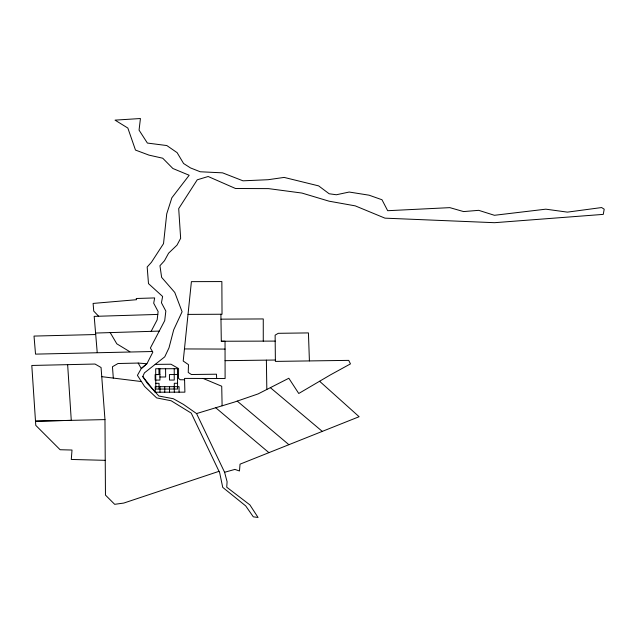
<?xml version="1.0" encoding="UTF-8"?>
<svg xmlns="http://www.w3.org/2000/svg" width="636" height="636" viewBox="0 0 636 636"><rect width="100%" height="100%" fill="white"/><g stroke="black" fill="none" stroke-linecap="round" stroke-linejoin="round"><path stroke-width="0.95" d="M263.264 341.127L263.264 318.938L220.97 319.153L220.915 314.24M98.652 316.235L93.746 311.115L93.102 303.428L136.565 299.699L136.231 298.499L154.667 297.926L153.697 303.213L158.126 311.568L157.156 319.844L151.137 331.348M142.758 376.56L144.444 372.863L164.74 356.844L168.977 347.916L173.7 329.806L182.095 311.751L174.773 292.457L161.631 277.36L159.954 265.713L164.486 260.728L168.58 253.2L176.983 245.154L180.648 238.301L178.7 208.616L197.247 179.805L208.171 176.506L235.511 188.502L268.575 188.622L301.925 193.058L329.058 201.183L355.238 205.865L384.971 218.156L494.522 222.695L603.262 214.38L604.2 209.196L601.616 207.551L567.392 212.13L545.823 209.172L494.418 215.294L478.693 210.333L463.596 211.581L449.835 207.638L387.682 210.707L381.982 199.752L369.111 195.196L349.204 192.04L336.372 194.759L329.162 193.765L318.652 185.887L284.133 177.412L268.146 179.71L243 180.823L222.568 172.849L200.253 171.768L190.482 167.92L183.581 163.5L177.134 152.664L166.807 145.549L147.385 143.06L139.061 130.142L140.429 118.527L115.029 120.132L127.852 128.059L135.484 150.064L148.999 155.128L162.721 158.213L172.873 168.5L189.178 175.258L171.863 197.78L166.735 213.831L163.524 243.644L151.424 262.286L147.178 267.001L148.49 283.624L162.617 296.463L161.449 302.784L165.837 311.06L164.716 320.639L150.39 348.003L152.839 352.153L146.98 363.633L141.264 368.554L137.416 375.343L144.555 386.41L156.655 397.913L171.148 400.76L191.245 413.122L219.635 472.612L222.735 487.375L245.695 505.898L253.303 516.822L258.057 517.473L249.884 504.889L226.734 487.192L227.092 481.714L224.595 472.27L196.556 413.567L183.438 404.401L173.318 398.724L158.841 396.013L147.472 383.516L142.758 376.56L155.232 392.213L184.893 392.158L184.551 378.404L225.104 378.523L225.033 341.23L221.296 341.246L220.97 319.153M219.023 471.324L123.766 503.068L114.679 504.316L105.465 495.102L104.972 419.601L101.06 367.505L95.026 364.038L31.8 365.462L35.775 425.373L60.118 449.732L72.011 450.034L71.288 459.454L105.242 460.329M196.556 413.567L234.127 402.167L258.089 393.923L288.831 378.253L298.753 393.485L330.489 374.85L350.468 363.887L348.719 360.374L275.388 361.399L275.126 335.148L278.274 333.312L308.428 332.914L309.414 360.922M224.595 472.27L234.875 469.416L239.478 470.974L240.042 464.161L359.117 416.715L319.614 381.274M157.792 314.423L94.192 316.378L97.221 352.575M95.583 333.049L159.246 331.094M95.71 334.528L34.018 336.078L35.529 354.125L152.465 351.517M138.171 363.061L141.264 368.554L146.852 363.744L138.171 363.061L118.002 363.522L112.461 366.734L113.311 378.086M104.972 419.601L35.481 421.167L71.272 420.364L67.647 364.659M225.072 360.668L275.316 360.024M155.176 364.388L170.989 364.229L178.581 368.562L178.493 378.38L180.29 379.764L184.583 379.779M188.025 314.399L222.028 314.24L221.861 281.565L191.404 281.645L183.208 361.033L188.487 364.659L188.232 372.458L191.396 374.509L216.486 374.207L216.661 378.5M221.296 341.246L275.165 341.095M155.717 374.501L158.984 374.493L158.952 368.745M177.516 374.461L174.248 374.469L174.216 368.713M159.906 374.58L155.136 374.588L155.16 380.097L159.938 380.09L159.875 368.737M159.914 377.005L165.646 376.989L165.599 368.729M155.764 383.317L159.032 383.309L159.064 389.057M177.563 383.277L174.296 383.277L174.328 389.033M184.456 348.933L225.049 349.085M101.744 376.663L141.423 381.552M203.162 378.46L221.725 386.235L222.107 405.816M129.871 351.748L116.809 343.822L110.211 332.604M270.372 387.666L322.285 431.391M237.228 401.101L288.895 444.691M215.739 407.748L268.917 452.657M266.381 360.143L266.826 389.471M179.082 392.174L179.05 386.664L155.2 386.704L155.232 392.213M174.28 386.672L174.312 392.181M169.51 386.68L169.542 392.189M164.74 386.688L164.772 392.197M159.97 386.696L160.002 392.205M177.484 368.705L155.685 368.745L155.796 389.065L177.595 389.025L177.484 368.705M174.216 374.548L169.446 374.556L169.478 380.066L174.248 380.058L174.216 374.548"/></g></svg>
